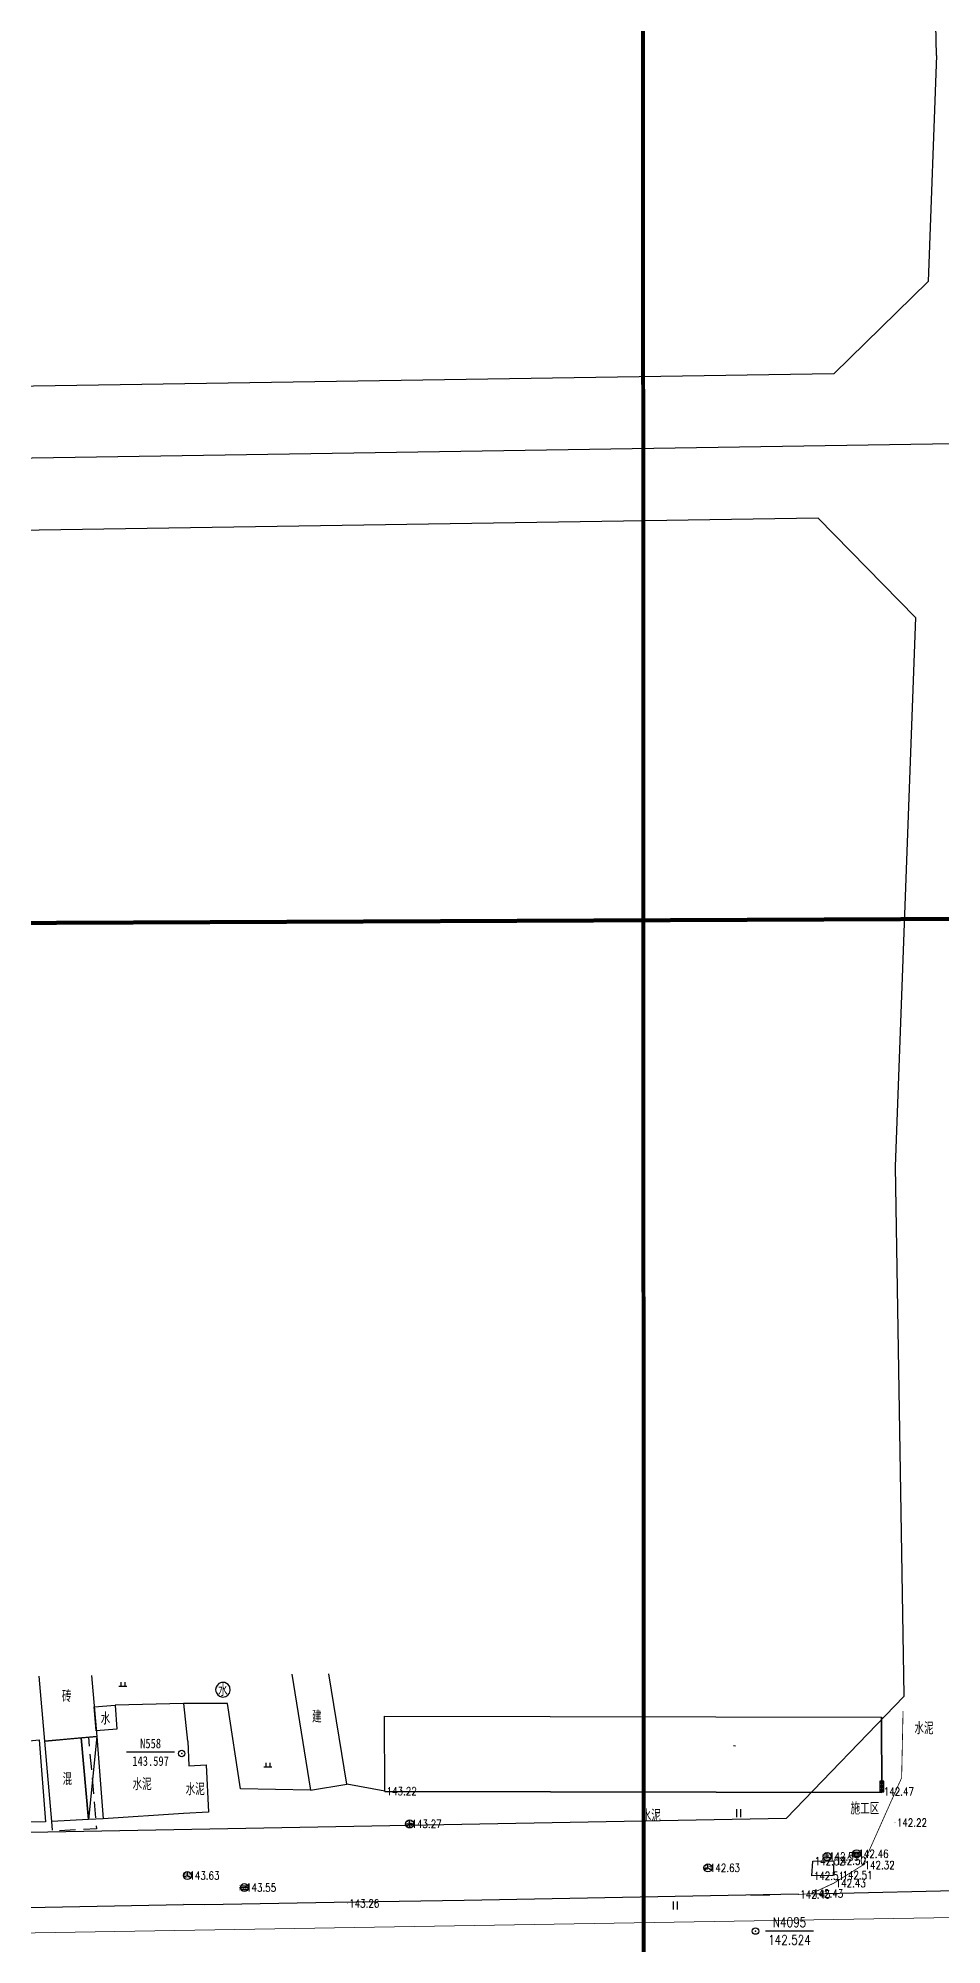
# Model space of a CAD drawing. Extents: x 529262 to 576451, y 2694391 to 2717535.
# Drawn here: x 565596.8 to 565709.8, y 2709680.9 to 2709919.2 of the extents above; entities that cross this region are included whole.
import ezdxf
from ezdxf.enums import TextEntityAlignment as Align
from ezdxf.xclip import XClip

# ---------------------------------------------------------------- set-up
doc = ezdxf.new("R2010")
doc.units = 0
doc.header["$XCLIPFRAME"] = 0
doc.linetypes.add('X5', pattern=[3, 2, -1])
for name, color, linetype in [('a红线图', 1, 'Continuous'), ('COMPONENT', 8, 'Continuous'), ('DLDW', 8, 'Continuous'), ('DLSS', 4, 'Continuous'), ('DMTZ', 8, 'Continuous'), ('GCD', 8, 'Continuous'), ('GXYZ', 8, 'Continuous'), ('JMD', 8, 'Continuous'), ('KZD', 8, 'Continuous'), ('PP-COM', 7, 'Continuous'), ('RD-中线', 40, 'Continuous'), ('RD-红线', 7, 'Continuous'), ('ZBTZ', 8, 'Continuous'), ('ZJ', 7, 'Continuous')]:
    doc.layers.add(name, color=color, linetype=linetype)
doc.styles.add('HZ', font='rs.shx', dxfattribs={"width": 0.8, "bigfont": 'hztxt.shx'})
doc.styles.add('romanc', font='romanc.shx', dxfattribs={"width": 0.8})
doc.styles.add('宋体', font='', dxfattribs={"width": 0.75})
doc.styles.add('等线体', font='simhei.ttf')
doc.styles.get('宋体').set_extended_font_data('SimSun')
doc.linetypes.add('10421', pattern='A,2,[150,AAA.SHX,S=0.5,R=0,X=0,Y=0.5],1e-11', length=2)
doc.linetypes.add('10422', pattern='A,0.75,[150,AAA.SHX,S=0.5,R=0,X=0,Y=0.5],1.5,[177,AAA.SHX,S=1,R=0,X=0,Y=0.4],0.75', length=3)
doc.linetypes.add('1161', pattern='A,0,[149,AAA.SHX,S=0.15,R=0,X=0,Y=0],-1.6', length=1.6)

# ---------------------------------------------------------------- blocks, each defined once
blk = doc.blocks.new('A$C19FD0107')
at = {"layer": 'RD-中线', "color": 8}
blk.add_lwpolyline([(-5278.64, 15477.99), (-5541.36, 15473.92)], dxfattribs=at)
at = {"layer": 'RD-中线', "color": 8, "linetype": 'Continuous', "flags": 128}
for points in [[(-4490.73, 14139.44, 0), (-4490.29, 14139.42)], [(-3818.25, 14086.17, 0), (-3817.74, 14086.17)]]:
    blk.add_lwpolyline(points, format="xyb", dxfattribs=at)
at = {"layer": 'RD-红线', "color": 8}
for points in [[(-5288.84, 15526.4), (-5289.03, 15534.21)], [(-5301.7, 15486.63), (-5523.52, 15483.2)], [(-5303.64, 15468.6), (-5520.19, 15465.25)]]:
    blk.add_lwpolyline(points, dxfattribs=at)
at = {"layer": 'RD-红线', "color": 8, "linetype": 'Continuous', "flags": 128}
for points in [[(-5288.84, 15526.4), (-5289.89, 15498.18)], [(-5291.46, 15456.15), (-5294.02, 15387.55), (-5292.92, 15321.42), (-5292.91, 15321.29)], [(-5307.64, 15306.05), (-5501.4, 15302.48)]]:
    blk.add_lwpolyline(points, dxfattribs=at)
at = {"layer": 'RD-红线', "color": 8}
for points in [[(-5301.7, 15486.63), (-5289.89, 15498.18, 0.398858)], [(-5291.46, 15456.15), (-5303.64, 15468.6, 0.429738)]]:
    blk.add_lwpolyline(points, format="xyb", dxfattribs=at)
at = {"layer": 'RD-红线', "color": 8, "linetype": 'Continuous'}
blk.add_lwpolyline([(-5307.64, 15306.05), (-5292.91, 15321.29, 0.413705)], format="xyb", dxfattribs=at)
blk = doc.blocks.new('GC200')
at = {"linetype": 'Continuous', "const_width": 0.2, "flags": 128}
blk.add_lwpolyline([(-0.1, 0, 1), (0.1, 0, 1)], format="xyb", close=True, dxfattribs=at)
blk = doc.blocks.new('gc054')
at = {"color": 8}
for points in [[(-0.5, 0), (0, 0), (0.5, 0), (0.5, 2.6), (-0.5, 2.6), (-0.5, 0)], [(-0.5, 2.08), (0.5, 2.08)], [(-0.5, 1.56), (0.5, 1.56)], [(-0.5, 1.04), (0.5, 1.04)], [(-0.5, 0.52), (0.5, 0.52)]]:
    blk.add_lwpolyline(points, dxfattribs=at)
at = {"color": 8, "linetype": 'Continuous'}
for points in [[(0.5, 2.08), (0.5, 2.6), (-0.5, 2.6)], [(-0.5, 2.6), (-0.5, 2.08), (0.5, 2.08)], [(-0.5, 1.56), (-0.5, 1.04), (0.5, 1.04)], [(0.5, 1.56), (-0.5, 1.56), (0.5, 1.04)], [(0.5, 0), (0.5, 0.52), (-0.5, 0.52)], [(-0.5, 0.52), (0, 0), (0.5, 0)], [(-0.5, 0.52), (-0.5, 0), (0, 0)]]:
    blk.add_solid(points, dxfattribs=at)
blk = doc.blocks.new('gc121')
at = {"color": 8}
for p, q in [((-0.5, -1), (-0.5, 1)), ((0.5, -1), (0.5, 1))]:
    blk.add_line(p, q, dxfattribs=at)
blk = doc.blocks.new('gc119')
at = {"color": 8}
for p, q in [((-1, 0), (1, 0)), ((-0.5, 1), (-0.5, 0)), ((0.5, 1), (0.5, 0))]:
    blk.add_line(p, q, dxfattribs=at)
blk = doc.blocks.new('gc117')
at = {"color": 8}
blk.add_circle((0, 0), 0.8, dxfattribs=at)
blk.add_point((0, 0), dxfattribs=at)
blk = doc.blocks.new('gcbj0102')
for p, q in [((-1, 0), (1, 0)), ((0, -1), (0, 1))]:
    blk.add_line(p, q)
blk.add_circle((0, 0), 1)
blk = doc.blocks.new('gcbj0103')
for p, q in [((-1, 0), (1, 0)), ((-0.9, 0.43), (0.9, 0.43)), ((-0.88, -0.47), (0.88, -0.47))]:
    blk.add_line(p, q)
blk.add_circle((0, 0), 1)
blk = doc.blocks.new('gcbj0107')
for q in [(-0.87, -0.5), (0, 1), (0.87, -0.5)]:
    blk.add_line((0, 0), q)
blk.add_circle((0, 0), 1)

msp = doc.modelspace()

# ---------------------------------------------------------------- linework, layer by layer
at = {"const_width": 0.5}
for points in [[(565672.321, 2710278.301), (565672.585, 2709559.658), (565998.518, 2709559.806), (565998.431, 2709633.053), (566244.06, 2709633.048), (566244.009, 2710277.359), (565672.321, 2710278.301)], [(565286.483, 2709870.726), (565133.543, 2709870.659), (565133.687, 2709298.957), (565665.616, 2709299.237), (565665.521, 2709371.101), (565911.301, 2709371.252), (565911.184, 2709809.956), (565286.302, 2709807.243), (565286.483, 2709870.726)]]:
    msp.add_lwpolyline(points, dxfattribs=at)
at = {"color": 8, "linetype": 'Continuous', "flags": 128}
msp.add_lwpolyline([(565640.157, 2709700.027), (565702.316, 2709699.917), (565702.277, 2709709.309)], dxfattribs=at)
at = {"layer": 'a红线图', "color": 8, "linetype": 'Continuous', "lineweight": 0, "flags": 128}
msp.add_lwpolyline([(564727.349, 2709667.84), (566620.304, 2709699.43)], dxfattribs=at)
msp.add_lwpolyline([(564727.349, 2709667.84), (566620.304, 2709699.43)], dxfattribs=at)
at = {"layer": 'DLDW', "color": 252, "linetype": 'Continuous', "flags": 128}
msp.add_lwpolyline([(565620.772, 2709713.087), (565620.585, 2709713.378), (565620.146, 2709713.633), (565619.744, 2709713.643), (565619.425, 2709713.514), (565619.184, 2709713.286), (565619.063, 2709713.06), (565619.007, 2709712.767), (565619.032, 2709712.532), (565619.094, 2709712.355), (565619.276, 2709712.097), (565619.486, 2709711.94), (565619.881, 2709711.83), (565620.293, 2709711.914), (565620.516, 2709712.047), (565620.72, 2709712.295), (565620.833, 2709712.644)], close=True, dxfattribs=at)
at = {"layer": 'DLDW', "color": 252, "linetype": '10421', "flags": 128}
msp.add_lwpolyline([(565603.818, 2709710.607), (565606.452, 2709710.826), (565606.648, 2709707.83), (565604.079, 2709707.616)], close=True, dxfattribs=at)
at = {"layer": 'DLSS', "linetype": 'Continuous', "const_width": 0.1, "flags": 128}
msp.add_lwpolyline([(565691.876, 2709687.15), (565693.47, 2709687.25), (565696.301, 2709688.559), (565699.92, 2709690.814), (565704.791, 2709701.739), (565704.967, 2709710.097)], dxfattribs=at)
at = {"layer": 'DLSS', "linetype": 'Continuous', "lineweight": -3, "elevation": 144.848, "flags": 128}
msp.add_lwpolyline([(565495.664, 2709684.122), (565550.092, 2709684.632), (565614.998, 2709685.879)], dxfattribs=at)
at = {"layer": 'DLSS', "linetype": 'Continuous', "flags": 128}
msp.add_lwpolyline([(565691.905, 2709687.168), (565650.094, 2709686.385), (565633.834, 2709686.158), (565617.652, 2709685.866), (565614.998, 2709685.879)], dxfattribs=at)
at = {"layer": 'DMTZ', "linetype": '10422', "elevation": 143.717, "flags": 128}
msp.add_lwpolyline([(565615.538, 2709706.295), (565615.671, 2709703.238), (565617.827, 2709703.35), (565618.097, 2709697.458)], dxfattribs=at)
at = {"layer": 'GXYZ', "linetype": 'Continuous', "flags": 128}
msp.add_lwpolyline([(565693.575, 2709689.47), (565693.681, 2709691.32), (565696.32, 2709691.369), (565696.214, 2709689.519)], close=True, dxfattribs=at)
at = {"layer": 'JMD', "linetype": 'Continuous'}
for p, q in [((565604.143, 2709706.889, 143.693), (565603.103, 2709696.516, 143.949)), ((565684.003, 2709705.695, 144.542), (565683.757, 2709705.741, 144.542)), ((565672.424, 2709703.476, 143.098), (565672.411, 2709703.226, 143.098))]:
    msp.add_line(p, q, dxfattribs=at)
at = {"layer": 'JMD', "linetype": 'Continuous', "flags": 128}
for points, elevation in [([(565603.477, 2709714.505), (565604.143, 2709706.889), (565597.657, 2709706.321), (565596.944, 2709714.457)], 143.693), ([(565628.525, 2709714.689), (565630.883, 2709700.209), (565635.421, 2709700.948), (565633.178, 2709714.723)], 142.831)]:
    msp.add_lwpolyline(points, dxfattribs=dict(at, elevation=elevation))
for points in [[(565702.277, 2709709.309), (565702.316, 2709699.917), (565640.157, 2709700.027), (565640.118, 2709709.418)], [(565604.143, 2709706.889), (565604.96, 2709696.606), (565603.103, 2709696.516), (565602.209, 2709706.72)], [(565603.103, 2709696.516), (565598.538, 2709696.262), (565597.657, 2709706.321), (565602.209, 2709706.72)]]:
    msp.add_lwpolyline(points, close=True, dxfattribs=at)
at = {"layer": 'JMD', "linetype": 'Continuous', "elevation": 144.231, "flags": 128}
msp.add_lwpolyline([(565595.153, 2709696.168), (565595.047, 2709701.545), (565594.913, 2709701.542), (565594.81, 2709706.29), (565596.959, 2709706.462), (565597.727, 2709696.238), (565595.153, 2709696.168)], close=True, dxfattribs=at)
at = {"layer": 'JMD', "linetype": 'X5', "elevation": 143.949, "flags": 128}
msp.add_lwpolyline([(565602.209, 2709706.72), (565603.107, 2709706.798), (565604.108, 2709695.375), (565598.604, 2709695.067), (565598.538, 2709696.262)], dxfattribs=at)
at = {"layer": 'JMD', "linetype": 'Continuous', "flags": 128}
msp.add_lwpolyline([(565693.575, 2709689.47), (565693.681, 2709691.32), (565696.32, 2709691.369), (565696.214, 2709689.519)], dxfattribs=at)
at = {"layer": 'KZD', "linetype": 'Continuous'}
for p, q in [((565613.875, 2709704.92, 143.597), (565607.875, 2709704.92, 143.597)), ((565693.764, 2709682.573, 142.524), (565687.764, 2709682.573, 142.524))]:
    msp.add_line(p, q, dxfattribs=at)
at = {"layer": 'ZBTZ', "linetype": '1161', "flags": 128}
for points, elevation in [([(565614.998, 2709711.001), (565606.452, 2709710.826)], 143.717), ([(565630.883, 2709700.209), (565622.095, 2709700.364), (565620.47, 2709711.038), (565615.039, 2709711.002), (565614.998, 2709711.001)], 143.717), ([(565615.538, 2709706.295), (565615.039, 2709711.002)], 143.594), ([(565640.151, 2709700.049), (565635.421, 2709700.948)], 142.688), ([(565618.097, 2709697.458), (565614.998, 2709697.257)], 143.283), ([(565614.998, 2709697.257), (565604.96, 2709696.606)], 143.283), ([(565688.304, 2709687.064), (565685.897, 2709687.079)], 142.439)]:
    msp.add_lwpolyline(points, dxfattribs=dict(at, elevation=elevation))
msp.add_lwpolyline([(565693.446, 2709687.249), (565736.714, 2709688.222)], dxfattribs=at)

# ---------------------------------------------------------------- block references
at = {"layer": 'COMPONENT', "linetype": 'Continuous', "xscale": 0.5, "yscale": 0.5}
for name, p in [('gcbj0102', (565643.268, 2709695.96)), ('gcbj0103', (565699.155, 2709692.232)), ('gcbj0107', (565680.575, 2709690.476)), ('gcbj0107', (565695.473, 2709691.885)), ('gcbj0107', (565615.476, 2709689.518)), ('gcbj0103', (565622.603, 2709688.006))]:
    msp.add_blockref(name, p, dxfattribs=at)
at = {"layer": 'DLDW', "linetype": 'Continuous', "xscale": 0.5, "yscale": 0.5}
msp.add_blockref('gc054', (565702.319, 2709699.998, 117.926), dxfattribs=at)
msp.add_blockref('gc054', (565702.319, 2709699.998, 117.926), dxfattribs=at)
at = {"layer": 'GCD', "linetype": 'Continuous'}
ref = msp.add_blockref('GC200', (565640.151, 2709700.049, 143.22), dxfattribs=dict(at, xscale=0.1999999999534339, yscale=0.1999999999534339, zscale=0.1999999999534339))
ref.add_attrib('height', '143.22', dxfattribs={"linetype": 'Continuous', "height": 1, "style": 'HZ', "width": 0.8}).set_placement((565640.391, 2709700.049, 143.22), align=Align.MIDDLE_LEFT)
ref = msp.add_blockref('GC200', (565640.151, 2709700.049, 143.22), dxfattribs=dict(at, xscale=0.1999999999534339, yscale=0.1999999999534339, zscale=0.1999999999534339))
ref.add_attrib('height', '143.22', dxfattribs={"linetype": 'Continuous', "height": 1, "style": 'HZ', "width": 0.8}).set_placement((565640.391, 2709700.049, 143.22), align=Align.MIDDLE_LEFT)
ref = msp.add_blockref('GC200', (565702.315, 2709700.001, 142.472), dxfattribs=dict(at, xscale=0.1999999999534339, yscale=0.1999999999534339, zscale=0.1999999999534339))
ref.add_attrib('height', '142.47', dxfattribs={"linetype": 'Continuous', "height": 1, "style": 'HZ', "width": 0.8}).set_placement((565702.555, 2709700.001, 142.472), align=Align.MIDDLE_LEFT)
ref = msp.add_blockref('GC200', (565702.315, 2709700.001, 142.472), dxfattribs=dict(at, xscale=0.1999999999534339, yscale=0.1999999999534339, zscale=0.1999999999534339))
ref.add_attrib('height', '142.47', dxfattribs={"linetype": 'Continuous', "height": 1, "style": 'HZ', "width": 0.8}).set_placement((565702.555, 2709700.001, 142.472), align=Align.MIDDLE_LEFT)
ref = msp.add_blockref('GC200', (565643.259, 2709695.966, 143.272), dxfattribs=dict(at, xscale=0.1999999999534339, yscale=0.1999999999534339, zscale=0.1999999999534339))
ref.add_attrib('height', '143.27', dxfattribs={"linetype": 'Continuous', "height": 1, "style": 'HZ', "width": 0.8}).set_placement((565643.499, 2709695.966, 143.272), align=Align.MIDDLE_LEFT)
ref = msp.add_blockref('GC200', (565643.259, 2709695.966, 143.272), dxfattribs=dict(at, xscale=0.1999999999534339, yscale=0.1999999999534339, zscale=0.1999999999534339))
ref.add_attrib('height', '143.27', dxfattribs={"linetype": 'Continuous', "height": 1, "style": 'HZ', "width": 0.8}).set_placement((565643.499, 2709695.966, 143.272), align=Align.MIDDLE_LEFT)
ref = msp.add_blockref('GC200', (565703.951, 2709696.131, 142.222), dxfattribs=dict(at, xscale=0.1999999999534339, yscale=0.1999999999534339, zscale=0.1999999999534339))
ref.add_attrib('height', '142.22', dxfattribs={"linetype": 'Continuous', "height": 1, "style": 'HZ', "width": 0.8}).set_placement((565704.191, 2709696.131, 142.222), align=Align.MIDDLE_LEFT)
ref = msp.add_blockref('GC200', (565703.951, 2709696.131, 142.222), dxfattribs=dict(at, xscale=0.1999999999534339, yscale=0.1999999999534339, zscale=0.1999999999534339))
ref.add_attrib('height', '142.22', dxfattribs={"linetype": 'Continuous', "height": 1, "style": 'HZ', "width": 0.8}).set_placement((565704.191, 2709696.131, 142.222), align=Align.MIDDLE_LEFT)
ref = msp.add_blockref('GC200', (565699.137, 2709692.232, 142.455), dxfattribs=dict(at, xscale=0.1999999999534339, yscale=0.1999999999534339, zscale=0.1999999999534339))
ref.add_attrib('height', '142.46', dxfattribs={"linetype": 'Continuous', "height": 1, "style": 'HZ', "width": 0.8}).set_placement((565699.377, 2709692.232, 142.455), align=Align.MIDDLE_LEFT)
ref = msp.add_blockref('GC200', (565699.137, 2709692.232, 142.455), dxfattribs=dict(at, xscale=0.1999999999534339, yscale=0.1999999999534339, zscale=0.1999999999534339))
ref.add_attrib('height', '142.46', dxfattribs={"linetype": 'Continuous', "height": 1, "style": 'HZ', "width": 0.8}).set_placement((565699.377, 2709692.232, 142.455), align=Align.MIDDLE_LEFT)
ref = msp.add_blockref('GC200', (565680.571, 2709690.469, 142.63), dxfattribs=dict(at, xscale=0.1999999999534339, yscale=0.1999999999534339, zscale=0.1999999999534339))
ref.add_attrib('height', '142.63', dxfattribs={"linetype": 'Continuous', "height": 1, "style": 'HZ', "width": 0.8}).set_placement((565680.811, 2709690.469, 142.63), align=Align.MIDDLE_LEFT)
ref = msp.add_blockref('GC200', (565680.571, 2709690.469, 142.63), dxfattribs=dict(at, xscale=0.1999999999534339, yscale=0.1999999999534339, zscale=0.1999999999534339))
ref.add_attrib('height', '142.63', dxfattribs={"linetype": 'Continuous', "height": 1, "style": 'HZ', "width": 0.8}).set_placement((565680.811, 2709690.469, 142.63), align=Align.MIDDLE_LEFT)
ref = msp.add_blockref('GC200', (565693.677, 2709691.323, 142.518), dxfattribs=dict(at, xscale=0.1999999999534339, yscale=0.1999999999534339, zscale=0.1999999999534339))
ref.add_attrib('height', '142.52', dxfattribs={"linetype": 'Continuous', "height": 1, "style": 'HZ', "width": 0.8}).set_placement((565693.917, 2709691.323, 142.518), align=Align.MIDDLE_LEFT)
ref = msp.add_blockref('GC200', (565693.677, 2709691.323, 142.518), dxfattribs=dict(at, xscale=0.1999999999534339, yscale=0.1999999999534339, zscale=0.1999999999534339))
ref.add_attrib('height', '142.52', dxfattribs={"linetype": 'Continuous', "height": 1, "style": 'HZ', "width": 0.8}).set_placement((565693.917, 2709691.323, 142.518), align=Align.MIDDLE_LEFT)
ref = msp.add_blockref('GC200', (565695.47, 2709691.887, 142.594), dxfattribs=dict(at, xscale=0.1999999999534339, yscale=0.1999999999534339, zscale=0.1999999999534339))
ref.add_attrib('height', '142.59', dxfattribs={"linetype": 'Continuous', "height": 1, "style": 'HZ', "width": 0.8}).set_placement((565695.71, 2709691.887, 142.594), align=Align.MIDDLE_LEFT)
ref = msp.add_blockref('GC200', (565695.47, 2709691.887, 142.594), dxfattribs=dict(at, xscale=0.1999999999534339, yscale=0.1999999999534339, zscale=0.1999999999534339))
ref.add_attrib('height', '142.59', dxfattribs={"linetype": 'Continuous', "height": 1, "style": 'HZ', "width": 0.8}).set_placement((565695.71, 2709691.887, 142.594), align=Align.MIDDLE_LEFT)
ref = msp.add_blockref('GC200', (565696.316, 2709691.372, 142.501), dxfattribs=dict(at, xscale=0.1999999999534339, yscale=0.1999999999534339, zscale=0.1999999999534339))
ref.add_attrib('height', '142.50', dxfattribs={"linetype": 'Continuous', "height": 1, "style": 'HZ', "width": 0.8}).set_placement((565696.556, 2709691.372, 142.501), align=Align.MIDDLE_LEFT)
ref = msp.add_blockref('GC200', (565696.316, 2709691.372, 142.501), dxfattribs=dict(at, xscale=0.1999999999534339, yscale=0.1999999999534339, zscale=0.1999999999534339))
ref.add_attrib('height', '142.50', dxfattribs={"linetype": 'Continuous', "height": 1, "style": 'HZ', "width": 0.8}).set_placement((565696.556, 2709691.372, 142.501), align=Align.MIDDLE_LEFT)
ref = msp.add_blockref('GC200', (565699.916, 2709690.817, 142.324), dxfattribs=dict(at, xscale=0.1999999999534339, yscale=0.1999999999534339, zscale=0.1999999999534339))
ref.add_attrib('height', '142.32', dxfattribs={"linetype": 'Continuous', "height": 1, "style": 'HZ', "width": 0.8}).set_placement((565700.156, 2709690.817, 142.324), align=Align.MIDDLE_LEFT)
ref = msp.add_blockref('GC200', (565699.916, 2709690.817, 142.324), dxfattribs=dict(at, xscale=0.1999999999534339, yscale=0.1999999999534339, zscale=0.1999999999534339))
ref.add_attrib('height', '142.32', dxfattribs={"linetype": 'Continuous', "height": 1, "style": 'HZ', "width": 0.8}).set_placement((565700.156, 2709690.817, 142.324), align=Align.MIDDLE_LEFT)
ref = msp.add_blockref('GC200', (565615.477, 2709689.516, 143.633), dxfattribs=dict(at, xscale=0.1999999999534339, yscale=0.1999999999534339, zscale=0.1999999999534339))
ref.add_attrib('height', '143.63', dxfattribs={"linetype": 'Continuous', "height": 1, "style": 'HZ', "width": 0.8}).set_placement((565615.717, 2709689.516, 143.633), align=Align.MIDDLE_LEFT)
ref = msp.add_blockref('GC200', (565615.477, 2709689.516, 143.633), dxfattribs=dict(at, xscale=0.1999999999534339, yscale=0.1999999999534339, zscale=0.1999999999534339))
ref.add_attrib('height', '143.63', dxfattribs={"linetype": 'Continuous', "height": 1, "style": 'HZ', "width": 0.8}).set_placement((565615.717, 2709689.516, 143.633), align=Align.MIDDLE_LEFT)
ref = msp.add_blockref('GC200', (565622.564, 2709688.007, 143.552), dxfattribs=dict(at, xscale=0.1999999999534339, yscale=0.1999999999534339, zscale=0.1999999999534339))
ref.add_attrib('height', '143.55', dxfattribs={"linetype": 'Continuous', "height": 1, "style": 'HZ', "width": 0.8}).set_placement((565622.804, 2709688.007, 143.552), align=Align.MIDDLE_LEFT)
ref = msp.add_blockref('GC200', (565622.564, 2709688.007, 143.552), dxfattribs=dict(at, xscale=0.1999999999534339, yscale=0.1999999999534339, zscale=0.1999999999534339))
ref.add_attrib('height', '143.55', dxfattribs={"linetype": 'Continuous', "height": 1, "style": 'HZ', "width": 0.8}).set_placement((565622.804, 2709688.007, 143.552), align=Align.MIDDLE_LEFT)
ref = msp.add_blockref('GC200', (565693.466, 2709687.253, 142.433), dxfattribs=dict(at, xscale=0.1999999999534339, yscale=0.1999999999534339, zscale=0.1999999999534339))
ref.add_attrib('height', '142.43', dxfattribs={"linetype": 'Continuous', "height": 1, "style": 'HZ', "width": 0.8}).set_placement((565693.706, 2709687.253, 142.433), align=Align.MIDDLE_LEFT)
ref = msp.add_blockref('GC200', (565693.466, 2709687.253, 142.433), dxfattribs=dict(at, xscale=0.1999999999534339, yscale=0.1999999999534339, zscale=0.1999999999534339))
ref.add_attrib('height', '142.43', dxfattribs={"linetype": 'Continuous', "height": 1, "style": 'HZ', "width": 0.8}).set_placement((565693.706, 2709687.253, 142.433), align=Align.MIDDLE_LEFT)
ref = msp.add_blockref('GC200', (565693.571, 2709689.473, 142.508), dxfattribs=dict(at, xscale=0.1999999999534339, yscale=0.1999999999534339, zscale=0.1999999999534339))
ref.add_attrib('height', '142.51', dxfattribs={"linetype": 'Continuous', "height": 1, "style": 'HZ', "width": 0.8}).set_placement((565693.811, 2709689.473, 142.508), align=Align.MIDDLE_LEFT)
ref = msp.add_blockref('GC200', (565693.571, 2709689.473, 142.508), dxfattribs=dict(at, xscale=0.1999999999534339, yscale=0.1999999999534339, zscale=0.1999999999534339))
ref.add_attrib('height', '142.51', dxfattribs={"linetype": 'Continuous', "height": 1, "style": 'HZ', "width": 0.8}).set_placement((565693.811, 2709689.473, 142.508), align=Align.MIDDLE_LEFT)
ref = msp.add_blockref('GC200', (565696.297, 2709688.562, 142.428), dxfattribs=dict(at, xscale=0.1999999999534339, yscale=0.1999999999534339, zscale=0.1999999999534339))
ref.add_attrib('height', '142.43', dxfattribs={"linetype": 'Continuous', "height": 1, "style": 'HZ', "width": 0.8}).set_placement((565696.537, 2709688.562, 142.428), align=Align.MIDDLE_LEFT)
ref = msp.add_blockref('GC200', (565696.297, 2709688.562, 142.428), dxfattribs=dict(at, xscale=0.1999999999534339, yscale=0.1999999999534339, zscale=0.1999999999534339))
ref.add_attrib('height', '142.43', dxfattribs={"linetype": 'Continuous', "height": 1, "style": 'HZ', "width": 0.8}).set_placement((565696.537, 2709688.562, 142.428), align=Align.MIDDLE_LEFT)
ref = msp.add_blockref('GC200', (565697.147, 2709689.56, 142.512), dxfattribs=dict(at, xscale=0.1999999999534339, yscale=0.1999999999534339, zscale=0.1999999999534339))
ref.add_attrib('height', '142.51', dxfattribs={"linetype": 'Continuous', "height": 1, "style": 'HZ', "width": 0.8}).set_placement((565697.387, 2709689.56, 142.512), align=Align.MIDDLE_LEFT)
ref = msp.add_blockref('GC200', (565697.147, 2709689.56, 142.512), dxfattribs=dict(at, xscale=0.1999999999534339, yscale=0.1999999999534339, zscale=0.1999999999534339))
ref.add_attrib('height', '142.51', dxfattribs={"linetype": 'Continuous', "height": 1, "style": 'HZ', "width": 0.8}).set_placement((565697.387, 2709689.56, 142.512), align=Align.MIDDLE_LEFT)
ref = msp.add_blockref('GC200', (565635.465, 2709686.029, 143.256), dxfattribs=dict(at, xscale=0.1999999999534339, yscale=0.1999999999534339, zscale=0.1999999999534339))
ref.add_attrib('height', '143.26', dxfattribs={"linetype": 'Continuous', "height": 1, "style": 'HZ', "width": 0.8}).set_placement((565635.705, 2709686.029, 143.256), align=Align.MIDDLE_LEFT)
ref = msp.add_blockref('GC200', (565635.465, 2709686.029, 143.256), dxfattribs=dict(at, xscale=0.1999999999534339, yscale=0.1999999999534339, zscale=0.1999999999534339))
ref.add_attrib('height', '143.26', dxfattribs={"linetype": 'Continuous', "height": 1, "style": 'HZ', "width": 0.8}).set_placement((565635.705, 2709686.029, 143.256), align=Align.MIDDLE_LEFT)
ref = msp.add_blockref('GC200', (565691.872, 2709687.153, 142.451), dxfattribs=dict(at, xscale=0.1999999999534339, yscale=0.1999999999534339, zscale=0.1999999999534339))
ref.add_attrib('height', '142.45', dxfattribs={"linetype": 'Continuous', "height": 1, "style": 'HZ', "width": 0.8}).set_placement((565692.112, 2709687.153, 142.451), align=Align.MIDDLE_LEFT)
ref = msp.add_blockref('GC200', (565691.872, 2709687.153, 142.451), dxfattribs=dict(at, xscale=0.1999999999534339, yscale=0.1999999999534339, zscale=0.1999999999534339))
ref.add_attrib('height', '142.45', dxfattribs={"linetype": 'Continuous', "height": 1, "style": 'HZ', "width": 0.8}).set_placement((565692.112, 2709687.153, 142.451), align=Align.MIDDLE_LEFT)
at = {"layer": 'KZD', "linetype": 'Continuous', "xscale": 0.5, "yscale": 0.5, "zscale": 0.5}
for p in [(565614.76, 2709704.773, 143.597), (565686.514, 2709682.573, 142.524)]:
    msp.add_blockref('gc117', p, dxfattribs=at)
at = {"layer": 'PP-COM'}
ref = msp.add_blockref('A$C19FD0107', (570997.993, 2694390.603), dxfattribs=at)
XClip(ref).set_block_clipping_path([(-9366.4383134884, 14428.6043910822), (-3328.4480743363, 17452.7484863754)])
at = {"layer": 'ZBTZ', "linetype": 'Continuous', "xscale": 0.5, "yscale": 0.5}
for p in [(565607.392, 2709713.19, 143.305), (565625.537, 2709703.11)]:
    msp.add_blockref('gc119', p, dxfattribs=at)
at = {"layer": 'ZBTZ', "linetype": 'Continuous', "xscale": 0.5, "yscale": 0.5, "zscale": 0.5}
for p in [(565684.425, 2709697.311), (565676.494, 2709685.789)]:
    msp.add_blockref('gc121', p, dxfattribs=at)

# ---------------------------------------------------------------- texts
at = {"layer": 'DLDW', "color": 252, "linetype": 'Continuous', "style": 'HZ', "width": 0.8}
msp.add_text('水', height=1.5, dxfattribs=at).set_placement((565619.916, 2709712.764), align=Align.MIDDLE)
at = {"layer": 'DLDW', "color": 252, "linetype": '10421', "style": 'HZ', "width": 0.8}
msp.add_text('水', height=1.5, dxfattribs=at).set_placement((565605.234, 2709709.218), align=Align.MIDDLE)
at = {"layer": 'GXYZ', "linetype": 'Continuous', "style": '宋体'}
for s, p in [('污', (565643.268, 2709695.954)), ('电力', (565680.619, 2709690.526)), ('通信', (565695.517, 2709691.935)), ('雨水', (565699.157, 2709692.192)), ('电力', (565615.52, 2709689.568)), ('雨水', (565622.605, 2709687.966))]:
    msp.add_text(s, height=0.5, dxfattribs=at).set_placement(p, align=Align.MIDDLE)
at = {"layer": 'JMD', "linetype": 'Continuous', "style": 'HZ', "width": 0.8}
for s, p in [('砖', (565600.986, 2709711.92)), ('混', (565601.071, 2709701.581))]:
    msp.add_text(s, height=1.5, dxfattribs=at).set_placement(p, align=Align.MIDDLE_RIGHT)
msp.add_text('建', height=1.5, dxfattribs=at).set_placement((565631.665, 2709709.468), align=Align.MIDDLE)
at = {"layer": 'KZD', "linetype": 'Continuous', "width": 0.8}
for s, style, p in [('N558', '等线体', (565610.875, 2709706.02)), ('143.597', '等线体', (565610.875, 2709703.82)), ('N4095', 'romanc', (565690.764, 2709683.673)), ('142.524', 'romanc', (565690.764, 2709681.473))]:
    msp.add_text(s, height=1.2, dxfattribs=dict(at, style=style)).set_placement(p, align=Align.MIDDLE)
at = {"layer": 'ZJ', "color": 8, "linetype": 'Continuous', "style": 'HZ', "width": 0.8}
for s, p in [('水泥', (565707.583, 2709708)), ('水泥', (565609.813, 2709701.013)), ('水泥', (565616.454, 2709700.382)), ('水泥', (565673.477, 2709697.087)), ('施工区', (565700.189, 2709697.973))]:
    msp.add_text(s, height=1.5, dxfattribs=at).set_placement(p, align=Align.MIDDLE)

doc.saveas('drawing.dxf')
